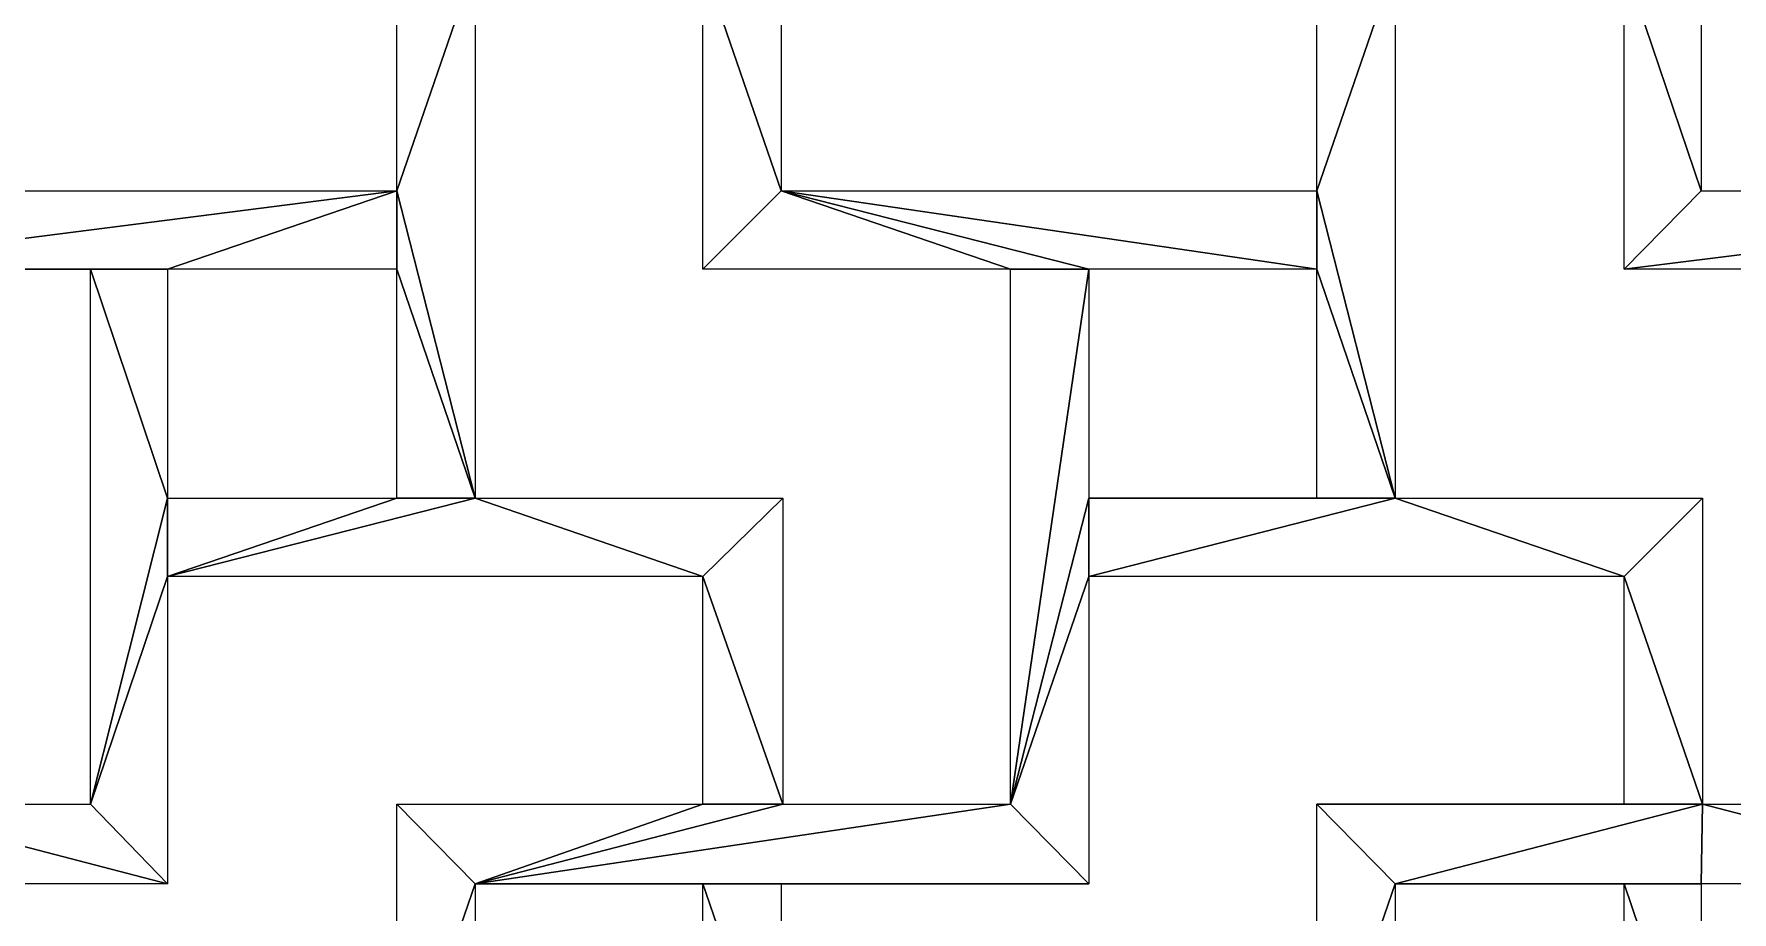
# Model space of a CAD drawing. Header units: centimetres. Extents: x -27.5 to -18.9, y -9.4 to 9.5.
# Drawn here: x -23.354 to -20.774, y -2.883 to -1.548 of the extents above; entities that cross this region are included whole.
import ezdxf

# ---------------------------------------------------------------- set-up
doc = ezdxf.new("R2010")
doc.units = ezdxf.units.CM
doc.header["$MEASUREMENT"] = 0
doc.layers.add('layer 1', color=7, linetype='Continuous')

msp = doc.modelspace()

# ---------------------------------------------------------------- linework, layer by layer
at = {"layer": 'layer 1', "color": 250}
for points in [[(-22.80275, -1.31955), (-22.80275, -1.31955), (-22.80275, -1.78681), (-22.80275, -1.78681), (-22.80275, -1.78681), (-22.80275, -1.78681), (-22.68371, -1.4407), (-22.68371, -1.4407), (-22.68371, -1.4407), (-22.68371, -1.4407), (-22.80275, -1.31955), (-22.80275, -1.31955)], [(-22.80275, -1.31955), (-22.80275, -1.31955), (-22.80275, -1.78681), (-22.80275, -1.78681), (-22.80275, -1.78681), (-22.80275, -1.78681), (-22.68371, -1.4407), (-22.68371, -1.4407), (-22.68371, -1.4407), (-22.68371, -1.4407), (-22.80275, -1.31955), (-22.80275, -1.31955)], [(-21.40467, -1.31955), (-21.40467, -1.31955), (-21.40467, -1.78681), (-21.40467, -1.78681), (-21.40467, -1.78681), (-21.40467, -1.78681), (-21.28566, -1.4407), (-21.28566, -1.4407), (-21.28566, -1.4407), (-21.28566, -1.4407), (-21.40467, -1.31955), (-21.40467, -1.31955)], [(-21.40467, -1.31955), (-21.40467, -1.31955), (-21.40467, -1.78681), (-21.40467, -1.78681), (-21.40467, -1.78681), (-21.40467, -1.78681), (-21.28566, -1.4407), (-21.28566, -1.4407), (-21.28566, -1.4407), (-21.28566, -1.4407), (-21.40467, -1.31955), (-21.40467, -1.31955)], [(-22.68371, -1.4407), (-22.68371, -1.4407), (-22.80275, -1.78681), (-22.80275, -1.78681), (-22.80275, -1.78681), (-22.80275, -1.78681), (-22.68371, -2.25407), (-22.68371, -2.25407), (-22.68371, -2.25407), (-22.68371, -2.25407), (-22.68371, -1.4407), (-22.68371, -1.4407)], [(-22.68371, -1.4407), (-22.68371, -1.4407), (-22.80275, -1.78681), (-22.80275, -1.78681), (-22.80275, -1.78681), (-22.80275, -1.78681), (-22.68371, -2.25407), (-22.68371, -2.25407), (-22.68371, -2.25407), (-22.68371, -2.25407), (-22.68371, -1.4407), (-22.68371, -1.4407)], [(-22.33746, -1.4407), (-22.33746, -1.4407), (-22.33746, -1.9058), (-22.33746, -1.9058), (-22.33746, -1.9058), (-22.33746, -1.9058), (-22.21841, -1.78681), (-22.21841, -1.78681), (-22.21841, -1.78681), (-22.21841, -1.78681), (-22.33746, -1.4407), (-22.33746, -1.4407)], [(-22.33746, -1.4407), (-22.33746, -1.4407), (-22.33746, -1.9058), (-22.33746, -1.9058), (-22.33746, -1.9058), (-22.33746, -1.9058), (-22.21841, -1.78681), (-22.21841, -1.78681), (-22.21841, -1.78681), (-22.21841, -1.78681), (-22.33746, -1.4407), (-22.33746, -1.4407)], [(-22.21841, -1.4407), (-22.21841, -1.4407), (-22.33746, -1.4407), (-22.33746, -1.4407), (-22.33746, -1.4407), (-22.33746, -1.4407), (-22.21841, -1.78681), (-22.21841, -1.78681), (-22.21841, -1.78681), (-22.21841, -1.78681), (-22.21841, -1.4407), (-22.21841, -1.4407)], [(-22.21841, -1.4407), (-22.21841, -1.4407), (-22.33746, -1.4407), (-22.33746, -1.4407), (-22.33746, -1.4407), (-22.33746, -1.4407), (-22.21841, -1.78681), (-22.21841, -1.78681), (-22.21841, -1.78681), (-22.21841, -1.78681), (-22.21841, -1.4407), (-22.21841, -1.4407)], [(-21.28566, -1.4407), (-21.28566, -1.4407), (-21.40467, -1.78681), (-21.40467, -1.78681), (-21.40467, -1.78681), (-21.40467, -1.78681), (-21.28566, -2.25407), (-21.28566, -2.25407), (-21.28566, -2.25407), (-21.28566, -2.25407), (-21.28566, -1.4407), (-21.28566, -1.4407)], [(-21.28566, -1.4407), (-21.28566, -1.4407), (-21.40467, -1.78681), (-21.40467, -1.78681), (-21.40467, -1.78681), (-21.40467, -1.78681), (-21.28566, -2.25407), (-21.28566, -2.25407), (-21.28566, -2.25407), (-21.28566, -2.25407), (-21.28566, -1.4407), (-21.28566, -1.4407)], [(-20.93721, -1.4407), (-20.93721, -1.4407), (-20.93721, -1.9058), (-20.93721, -1.9058), (-20.93721, -1.9058), (-20.93721, -1.9058), (-20.82037, -1.78681), (-20.82037, -1.78681), (-20.82037, -1.78681), (-20.82037, -1.78681), (-20.93721, -1.4407), (-20.93721, -1.4407)], [(-20.93721, -1.4407), (-20.93721, -1.4407), (-20.93721, -1.9058), (-20.93721, -1.9058), (-20.93721, -1.9058), (-20.93721, -1.9058), (-20.82037, -1.78681), (-20.82037, -1.78681), (-20.82037, -1.78681), (-20.82037, -1.78681), (-20.93721, -1.4407), (-20.93721, -1.4407)], [(-20.82037, -1.4407), (-20.82037, -1.4407), (-20.93721, -1.4407), (-20.93721, -1.4407), (-20.93721, -1.4407), (-20.93721, -1.4407), (-20.82037, -1.78681), (-20.82037, -1.78681), (-20.82037, -1.78681), (-20.82037, -1.78681), (-20.82037, -1.4407), (-20.82037, -1.4407)], [(-20.82037, -1.4407), (-20.82037, -1.4407), (-20.93721, -1.4407), (-20.93721, -1.4407), (-20.93721, -1.4407), (-20.93721, -1.4407), (-20.82037, -1.78681), (-20.82037, -1.78681), (-20.82037, -1.78681), (-20.82037, -1.78681), (-20.82037, -1.4407), (-20.82037, -1.4407)], [(-22.80275, -1.78681), (-22.80275, -1.78681), (-23.73551, -1.9058), (-23.73551, -1.9058), (-23.73551, -1.9058), (-23.73551, -1.9058), (-23.15117, -1.9058), (-23.15117, -1.9058), (-23.15117, -1.9058), (-23.15117, -1.9058), (-22.80275, -1.78681), (-22.80275, -1.78681)], [(-22.80275, -1.78681), (-22.80275, -1.78681), (-23.73551, -1.9058), (-23.73551, -1.9058), (-23.73551, -1.9058), (-23.73551, -1.9058), (-23.15117, -1.9058), (-23.15117, -1.9058), (-23.15117, -1.9058), (-23.15117, -1.9058), (-22.80275, -1.78681), (-22.80275, -1.78681)], [(-23.6165, -1.78681), (-23.6165, -1.78681), (-23.73551, -1.9058), (-23.73551, -1.9058), (-23.73551, -1.9058), (-23.73551, -1.9058), (-22.80275, -1.78681), (-22.80275, -1.78681), (-22.80275, -1.78681), (-22.80275, -1.78681), (-23.6165, -1.78681), (-23.6165, -1.78681)], [(-23.6165, -1.78681), (-23.6165, -1.78681), (-23.73551, -1.9058), (-23.73551, -1.9058), (-23.73551, -1.9058), (-23.73551, -1.9058), (-22.80275, -1.78681), (-22.80275, -1.78681), (-22.80275, -1.78681), (-22.80275, -1.78681), (-23.6165, -1.78681), (-23.6165, -1.78681)], [(-22.80275, -1.78681), (-22.80275, -1.78681), (-23.15117, -1.9058), (-23.15117, -1.9058), (-23.15117, -1.9058), (-23.15117, -1.9058), (-22.80275, -1.9058), (-22.80275, -1.9058), (-22.80275, -1.9058), (-22.80275, -1.9058), (-22.80275, -1.78681), (-22.80275, -1.78681)], [(-22.80275, -1.78681), (-22.80275, -1.78681), (-23.15117, -1.9058), (-23.15117, -1.9058), (-23.15117, -1.9058), (-23.15117, -1.9058), (-22.80275, -1.9058), (-22.80275, -1.9058), (-22.80275, -1.9058), (-22.80275, -1.9058), (-22.80275, -1.78681), (-22.80275, -1.78681)], [(-22.80275, -1.78681), (-22.80275, -1.78681), (-22.80275, -1.9058), (-22.80275, -1.9058), (-22.80275, -1.9058), (-22.80275, -1.9058), (-22.68371, -2.25407), (-22.68371, -2.25407), (-22.68371, -2.25407), (-22.68371, -2.25407), (-22.80275, -1.78681), (-22.80275, -1.78681)], [(-22.80275, -1.78681), (-22.80275, -1.78681), (-22.80275, -1.9058), (-22.80275, -1.9058), (-22.80275, -1.9058), (-22.80275, -1.9058), (-22.68371, -2.25407), (-22.68371, -2.25407), (-22.68371, -2.25407), (-22.68371, -2.25407), (-22.80275, -1.78681), (-22.80275, -1.78681)], [(-22.21841, -1.78681), (-22.21841, -1.78681), (-22.33746, -1.9058), (-22.33746, -1.9058), (-22.33746, -1.9058), (-22.33746, -1.9058), (-21.86996, -1.9058), (-21.86996, -1.9058), (-21.86996, -1.9058), (-21.86996, -1.9058), (-22.21841, -1.78681), (-22.21841, -1.78681)], [(-22.21841, -1.78681), (-22.21841, -1.78681), (-22.33746, -1.9058), (-22.33746, -1.9058), (-22.33746, -1.9058), (-22.33746, -1.9058), (-21.86996, -1.9058), (-21.86996, -1.9058), (-21.86996, -1.9058), (-21.86996, -1.9058), (-22.21841, -1.78681), (-22.21841, -1.78681)], [(-22.21841, -1.78681), (-22.21841, -1.78681), (-21.86996, -1.9058), (-21.86996, -1.9058), (-21.86996, -1.9058), (-21.86996, -1.9058), (-21.75096, -1.9058), (-21.75096, -1.9058), (-21.75096, -1.9058), (-21.75096, -1.9058), (-22.21841, -1.78681), (-22.21841, -1.78681)], [(-22.21841, -1.78681), (-22.21841, -1.78681), (-21.86996, -1.9058), (-21.86996, -1.9058), (-21.86996, -1.9058), (-21.86996, -1.9058), (-21.75096, -1.9058), (-21.75096, -1.9058), (-21.75096, -1.9058), (-21.75096, -1.9058), (-22.21841, -1.78681), (-22.21841, -1.78681)], [(-22.21841, -1.78681), (-22.21841, -1.78681), (-21.75096, -1.9058), (-21.75096, -1.9058), (-21.75096, -1.9058), (-21.75096, -1.9058), (-21.40467, -1.9058), (-21.40467, -1.9058), (-21.40467, -1.9058), (-21.40467, -1.9058), (-22.21841, -1.78681), (-22.21841, -1.78681)], [(-22.21841, -1.78681), (-22.21841, -1.78681), (-21.75096, -1.9058), (-21.75096, -1.9058), (-21.75096, -1.9058), (-21.75096, -1.9058), (-21.40467, -1.9058), (-21.40467, -1.9058), (-21.40467, -1.9058), (-21.40467, -1.9058), (-22.21841, -1.78681), (-22.21841, -1.78681)], [(-21.40467, -1.9058), (-21.40467, -1.9058), (-21.40467, -1.78681), (-21.40467, -1.78681), (-21.40467, -1.78681), (-21.40467, -1.78681), (-22.21841, -1.78681), (-22.21841, -1.78681), (-22.21841, -1.78681), (-22.21841, -1.78681), (-21.40467, -1.9058), (-21.40467, -1.9058)], [(-21.40467, -1.9058), (-21.40467, -1.9058), (-21.40467, -1.78681), (-21.40467, -1.78681), (-21.40467, -1.78681), (-21.40467, -1.78681), (-22.21841, -1.78681), (-22.21841, -1.78681), (-22.21841, -1.78681), (-22.21841, -1.78681), (-21.40467, -1.9058), (-21.40467, -1.9058)], [(-21.40467, -1.78681), (-21.40467, -1.78681), (-21.40467, -1.9058), (-21.40467, -1.9058), (-21.40467, -1.9058), (-21.40467, -1.9058), (-21.28566, -2.25407), (-21.28566, -2.25407), (-21.28566, -2.25407), (-21.28566, -2.25407), (-21.40467, -1.78681), (-21.40467, -1.78681)], [(-21.40467, -1.78681), (-21.40467, -1.78681), (-21.40467, -1.9058), (-21.40467, -1.9058), (-21.40467, -1.9058), (-21.40467, -1.9058), (-21.28566, -2.25407), (-21.28566, -2.25407), (-21.28566, -2.25407), (-21.28566, -2.25407), (-21.40467, -1.78681), (-21.40467, -1.78681)], [(-19.97847, -1.78681), (-19.97847, -1.78681), (-20.93721, -1.9058), (-20.93721, -1.9058), (-20.93721, -1.9058), (-20.93721, -1.9058), (-20.47191, -1.9058), (-20.47191, -1.9058), (-20.47191, -1.9058), (-20.47191, -1.9058), (-19.97847, -1.78681), (-19.97847, -1.78681)], [(-19.97847, -1.78681), (-19.97847, -1.78681), (-20.93721, -1.9058), (-20.93721, -1.9058), (-20.93721, -1.9058), (-20.93721, -1.9058), (-20.47191, -1.9058), (-20.47191, -1.9058), (-20.47191, -1.9058), (-20.47191, -1.9058), (-19.97847, -1.78681), (-19.97847, -1.78681)], [(-20.82037, -1.78681), (-20.82037, -1.78681), (-20.93721, -1.9058), (-20.93721, -1.9058), (-20.93721, -1.9058), (-20.93721, -1.9058), (-19.97847, -1.78681), (-19.97847, -1.78681), (-19.97847, -1.78681), (-19.97847, -1.78681), (-20.82037, -1.78681), (-20.82037, -1.78681)], [(-20.82037, -1.78681), (-20.82037, -1.78681), (-20.93721, -1.9058), (-20.93721, -1.9058), (-20.93721, -1.9058), (-20.93721, -1.9058), (-19.97847, -1.78681), (-19.97847, -1.78681), (-19.97847, -1.78681), (-19.97847, -1.78681), (-20.82037, -1.78681), (-20.82037, -1.78681)], [(-23.15117, -1.9058), (-23.15117, -1.9058), (-23.73551, -1.9058), (-23.73551, -1.9058), (-23.73551, -1.9058), (-23.73551, -1.9058), (-23.26805, -1.9058), (-23.26805, -1.9058), (-23.26805, -1.9058), (-23.26805, -1.9058), (-23.15117, -1.9058), (-23.15117, -1.9058)], [(-23.15117, -1.9058), (-23.15117, -1.9058), (-23.73551, -1.9058), (-23.73551, -1.9058), (-23.73551, -1.9058), (-23.73551, -1.9058), (-23.26805, -1.9058), (-23.26805, -1.9058), (-23.26805, -1.9058), (-23.26805, -1.9058), (-23.15117, -1.9058), (-23.15117, -1.9058)], [(-23.26805, -1.9058), (-23.26805, -1.9058), (-23.26805, -2.71918), (-23.26805, -2.71918), (-23.26805, -2.71918), (-23.26805, -2.71918), (-23.15117, -2.25407), (-23.15117, -2.25407), (-23.15117, -2.25407), (-23.15117, -2.25407), (-23.26805, -1.9058), (-23.26805, -1.9058)], [(-23.26805, -1.9058), (-23.26805, -1.9058), (-23.26805, -2.71918), (-23.26805, -2.71918), (-23.26805, -2.71918), (-23.26805, -2.71918), (-23.15117, -2.25407), (-23.15117, -2.25407), (-23.15117, -2.25407), (-23.15117, -2.25407), (-23.26805, -1.9058), (-23.26805, -1.9058)], [(-23.15117, -1.9058), (-23.15117, -1.9058), (-23.26805, -1.9058), (-23.26805, -1.9058), (-23.26805, -1.9058), (-23.26805, -1.9058), (-23.15117, -2.25407), (-23.15117, -2.25407), (-23.15117, -2.25407), (-23.15117, -2.25407), (-23.15117, -1.9058), (-23.15117, -1.9058)], [(-23.15117, -1.9058), (-23.15117, -1.9058), (-23.26805, -1.9058), (-23.26805, -1.9058), (-23.26805, -1.9058), (-23.26805, -1.9058), (-23.15117, -2.25407), (-23.15117, -2.25407), (-23.15117, -2.25407), (-23.15117, -2.25407), (-23.15117, -1.9058), (-23.15117, -1.9058)], [(-22.80275, -1.9058), (-22.80275, -1.9058), (-22.80275, -2.25407), (-22.80275, -2.25407), (-22.80275, -2.25407), (-22.80275, -2.25407), (-22.68371, -2.25407), (-22.68371, -2.25407), (-22.68371, -2.25407), (-22.68371, -2.25407), (-22.80275, -1.9058), (-22.80275, -1.9058)], [(-22.80275, -1.9058), (-22.80275, -1.9058), (-22.80275, -2.25407), (-22.80275, -2.25407), (-22.80275, -2.25407), (-22.80275, -2.25407), (-22.68371, -2.25407), (-22.68371, -2.25407), (-22.68371, -2.25407), (-22.68371, -2.25407), (-22.80275, -1.9058), (-22.80275, -1.9058)], [(-21.75096, -1.9058), (-21.75096, -1.9058), (-21.86996, -2.71918), (-21.86996, -2.71918), (-21.86996, -2.71918), (-21.86996, -2.71918), (-21.75096, -2.25407), (-21.75096, -2.25407), (-21.75096, -2.25407), (-21.75096, -2.25407), (-21.75096, -1.9058), (-21.75096, -1.9058)], [(-21.75096, -1.9058), (-21.75096, -1.9058), (-21.86996, -2.71918), (-21.86996, -2.71918), (-21.86996, -2.71918), (-21.86996, -2.71918), (-21.75096, -2.25407), (-21.75096, -2.25407), (-21.75096, -2.25407), (-21.75096, -2.25407), (-21.75096, -1.9058), (-21.75096, -1.9058)], [(-21.86996, -1.9058), (-21.86996, -1.9058), (-21.86996, -2.71918), (-21.86996, -2.71918), (-21.86996, -2.71918), (-21.86996, -2.71918), (-21.75096, -1.9058), (-21.75096, -1.9058), (-21.75096, -1.9058), (-21.75096, -1.9058), (-21.86996, -1.9058), (-21.86996, -1.9058)], [(-21.86996, -1.9058), (-21.86996, -1.9058), (-21.86996, -2.71918), (-21.86996, -2.71918), (-21.86996, -2.71918), (-21.86996, -2.71918), (-21.75096, -1.9058), (-21.75096, -1.9058), (-21.75096, -1.9058), (-21.75096, -1.9058), (-21.86996, -1.9058), (-21.86996, -1.9058)], [(-21.40467, -1.9058), (-21.40467, -1.9058), (-21.40467, -2.25407), (-21.40467, -2.25407), (-21.40467, -2.25407), (-21.40467, -2.25407), (-21.28566, -2.25407), (-21.28566, -2.25407), (-21.28566, -2.25407), (-21.28566, -2.25407), (-21.40467, -1.9058), (-21.40467, -1.9058)], [(-21.40467, -1.9058), (-21.40467, -1.9058), (-21.40467, -2.25407), (-21.40467, -2.25407), (-21.40467, -2.25407), (-21.40467, -2.25407), (-21.28566, -2.25407), (-21.28566, -2.25407), (-21.28566, -2.25407), (-21.28566, -2.25407), (-21.40467, -1.9058), (-21.40467, -1.9058)], [(-23.15117, -2.25407), (-23.15117, -2.25407), (-23.26805, -2.71918), (-23.26805, -2.71918), (-23.26805, -2.71918), (-23.26805, -2.71918), (-23.15117, -2.37307), (-23.15117, -2.37307), (-23.15117, -2.37307), (-23.15117, -2.37307), (-23.15117, -2.25407), (-23.15117, -2.25407)], [(-23.15117, -2.25407), (-23.15117, -2.25407), (-23.26805, -2.71918), (-23.26805, -2.71918), (-23.26805, -2.71918), (-23.26805, -2.71918), (-23.15117, -2.37307), (-23.15117, -2.37307), (-23.15117, -2.37307), (-23.15117, -2.37307), (-23.15117, -2.25407), (-23.15117, -2.25407)], [(-22.68371, -2.25407), (-22.68371, -2.25407), (-23.15117, -2.37307), (-23.15117, -2.37307), (-23.15117, -2.37307), (-23.15117, -2.37307), (-22.33746, -2.37307), (-22.33746, -2.37307), (-22.33746, -2.37307), (-22.33746, -2.37307), (-22.68371, -2.25407), (-22.68371, -2.25407)], [(-22.68371, -2.25407), (-22.68371, -2.25407), (-23.15117, -2.37307), (-23.15117, -2.37307), (-23.15117, -2.37307), (-23.15117, -2.37307), (-22.33746, -2.37307), (-22.33746, -2.37307), (-22.33746, -2.37307), (-22.33746, -2.37307), (-22.68371, -2.25407), (-22.68371, -2.25407)], [(-22.80275, -2.25407), (-22.80275, -2.25407), (-23.15117, -2.37307), (-23.15117, -2.37307), (-23.15117, -2.37307), (-23.15117, -2.37307), (-22.68371, -2.25407), (-22.68371, -2.25407), (-22.68371, -2.25407), (-22.68371, -2.25407), (-22.80275, -2.25407), (-22.80275, -2.25407)], [(-22.80275, -2.25407), (-22.80275, -2.25407), (-23.15117, -2.37307), (-23.15117, -2.37307), (-23.15117, -2.37307), (-23.15117, -2.37307), (-22.68371, -2.25407), (-22.68371, -2.25407), (-22.68371, -2.25407), (-22.68371, -2.25407), (-22.80275, -2.25407), (-22.80275, -2.25407)], [(-23.15117, -2.37307), (-23.15117, -2.37307), (-22.80275, -2.25407), (-22.80275, -2.25407), (-22.80275, -2.25407), (-22.80275, -2.25407), (-23.15117, -2.25407), (-23.15117, -2.25407), (-23.15117, -2.25407), (-23.15117, -2.25407), (-23.15117, -2.37307), (-23.15117, -2.37307)], [(-23.15117, -2.37307), (-23.15117, -2.37307), (-22.80275, -2.25407), (-22.80275, -2.25407), (-22.80275, -2.25407), (-22.80275, -2.25407), (-23.15117, -2.25407), (-23.15117, -2.25407), (-23.15117, -2.25407), (-23.15117, -2.25407), (-23.15117, -2.37307), (-23.15117, -2.37307)], [(-22.68371, -2.25407), (-22.68371, -2.25407), (-22.33746, -2.37307), (-22.33746, -2.37307), (-22.33746, -2.37307), (-22.33746, -2.37307), (-22.21625, -2.25407), (-22.21625, -2.25407), (-22.21625, -2.25407), (-22.21625, -2.25407), (-22.68371, -2.25407), (-22.68371, -2.25407)], [(-22.68371, -2.25407), (-22.68371, -2.25407), (-22.33746, -2.37307), (-22.33746, -2.37307), (-22.33746, -2.37307), (-22.33746, -2.37307), (-22.21625, -2.25407), (-22.21625, -2.25407), (-22.21625, -2.25407), (-22.21625, -2.25407), (-22.68371, -2.25407), (-22.68371, -2.25407)], [(-22.21625, -2.25407), (-22.21625, -2.25407), (-22.33746, -2.37307), (-22.33746, -2.37307), (-22.33746, -2.37307), (-22.33746, -2.37307), (-22.21625, -2.71918), (-22.21625, -2.71918), (-22.21625, -2.71918), (-22.21625, -2.71918), (-22.21625, -2.25407), (-22.21625, -2.25407)], [(-22.21625, -2.25407), (-22.21625, -2.25407), (-22.33746, -2.37307), (-22.33746, -2.37307), (-22.33746, -2.37307), (-22.33746, -2.37307), (-22.21625, -2.71918), (-22.21625, -2.71918), (-22.21625, -2.71918), (-22.21625, -2.71918), (-22.21625, -2.25407), (-22.21625, -2.25407)], [(-21.75096, -2.25407), (-21.75096, -2.25407), (-21.86996, -2.71918), (-21.86996, -2.71918), (-21.86996, -2.71918), (-21.86996, -2.71918), (-21.75096, -2.37307), (-21.75096, -2.37307), (-21.75096, -2.37307), (-21.75096, -2.37307), (-21.75096, -2.25407), (-21.75096, -2.25407)], [(-21.75096, -2.25407), (-21.75096, -2.25407), (-21.86996, -2.71918), (-21.86996, -2.71918), (-21.86996, -2.71918), (-21.86996, -2.71918), (-21.75096, -2.37307), (-21.75096, -2.37307), (-21.75096, -2.37307), (-21.75096, -2.37307), (-21.75096, -2.25407), (-21.75096, -2.25407)], [(-21.28566, -2.25407), (-21.28566, -2.25407), (-21.75096, -2.37307), (-21.75096, -2.37307), (-21.75096, -2.37307), (-21.75096, -2.37307), (-20.93721, -2.37307), (-20.93721, -2.37307), (-20.93721, -2.37307), (-20.93721, -2.37307), (-21.28566, -2.25407), (-21.28566, -2.25407)], [(-21.28566, -2.25407), (-21.28566, -2.25407), (-21.75096, -2.37307), (-21.75096, -2.37307), (-21.75096, -2.37307), (-21.75096, -2.37307), (-20.93721, -2.37307), (-20.93721, -2.37307), (-20.93721, -2.37307), (-20.93721, -2.37307), (-21.28566, -2.25407), (-21.28566, -2.25407)], [(-21.75096, -2.25407), (-21.75096, -2.25407), (-21.75096, -2.37307), (-21.75096, -2.37307), (-21.75096, -2.37307), (-21.75096, -2.37307), (-21.28566, -2.25407), (-21.28566, -2.25407), (-21.28566, -2.25407), (-21.28566, -2.25407), (-21.75096, -2.25407), (-21.75096, -2.25407)], [(-21.75096, -2.25407), (-21.75096, -2.25407), (-21.75096, -2.37307), (-21.75096, -2.37307), (-21.75096, -2.37307), (-21.75096, -2.37307), (-21.28566, -2.25407), (-21.28566, -2.25407), (-21.28566, -2.25407), (-21.28566, -2.25407), (-21.75096, -2.25407), (-21.75096, -2.25407)], [(-21.40467, -2.25407), (-21.40467, -2.25407), (-21.75096, -2.25407), (-21.75096, -2.25407), (-21.75096, -2.25407), (-21.75096, -2.25407), (-21.28566, -2.25407), (-21.28566, -2.25407), (-21.28566, -2.25407), (-21.28566, -2.25407), (-21.40467, -2.25407), (-21.40467, -2.25407)], [(-21.40467, -2.25407), (-21.40467, -2.25407), (-21.75096, -2.25407), (-21.75096, -2.25407), (-21.75096, -2.25407), (-21.75096, -2.25407), (-21.28566, -2.25407), (-21.28566, -2.25407), (-21.28566, -2.25407), (-21.28566, -2.25407), (-21.40467, -2.25407), (-21.40467, -2.25407)], [(-21.28566, -2.25407), (-21.28566, -2.25407), (-20.93721, -2.37307), (-20.93721, -2.37307), (-20.93721, -2.37307), (-20.93721, -2.37307), (-20.81817, -2.25407), (-20.81817, -2.25407), (-20.81817, -2.25407), (-20.81817, -2.25407), (-21.28566, -2.25407), (-21.28566, -2.25407)], [(-21.28566, -2.25407), (-21.28566, -2.25407), (-20.93721, -2.37307), (-20.93721, -2.37307), (-20.93721, -2.37307), (-20.93721, -2.37307), (-20.81817, -2.25407), (-20.81817, -2.25407), (-20.81817, -2.25407), (-20.81817, -2.25407), (-21.28566, -2.25407), (-21.28566, -2.25407)], [(-20.81817, -2.25407), (-20.81817, -2.25407), (-20.93721, -2.37307), (-20.93721, -2.37307), (-20.93721, -2.37307), (-20.93721, -2.37307), (-20.81817, -2.71918), (-20.81817, -2.71918), (-20.81817, -2.71918), (-20.81817, -2.71918), (-20.81817, -2.25407), (-20.81817, -2.25407)], [(-20.81817, -2.25407), (-20.81817, -2.25407), (-20.93721, -2.37307), (-20.93721, -2.37307), (-20.93721, -2.37307), (-20.93721, -2.37307), (-20.81817, -2.71918), (-20.81817, -2.71918), (-20.81817, -2.71918), (-20.81817, -2.71918), (-20.81817, -2.25407), (-20.81817, -2.25407)], [(-23.15117, -2.37307), (-23.15117, -2.37307), (-23.26805, -2.71918), (-23.26805, -2.71918), (-23.26805, -2.71918), (-23.26805, -2.71918), (-23.15117, -2.84033), (-23.15117, -2.84033), (-23.15117, -2.84033), (-23.15117, -2.84033), (-23.15117, -2.37307), (-23.15117, -2.37307)], [(-23.15117, -2.37307), (-23.15117, -2.37307), (-23.26805, -2.71918), (-23.26805, -2.71918), (-23.26805, -2.71918), (-23.26805, -2.71918), (-23.15117, -2.84033), (-23.15117, -2.84033), (-23.15117, -2.84033), (-23.15117, -2.84033), (-23.15117, -2.37307), (-23.15117, -2.37307)], [(-22.33746, -2.37307), (-22.33746, -2.37307), (-22.33746, -2.71918), (-22.33746, -2.71918), (-22.33746, -2.71918), (-22.33746, -2.71918), (-22.21625, -2.71918), (-22.21625, -2.71918), (-22.21625, -2.71918), (-22.21625, -2.71918), (-22.33746, -2.37307), (-22.33746, -2.37307)], [(-22.33746, -2.37307), (-22.33746, -2.37307), (-22.33746, -2.71918), (-22.33746, -2.71918), (-22.33746, -2.71918), (-22.33746, -2.71918), (-22.21625, -2.71918), (-22.21625, -2.71918), (-22.21625, -2.71918), (-22.21625, -2.71918), (-22.33746, -2.37307), (-22.33746, -2.37307)], [(-21.75096, -2.37307), (-21.75096, -2.37307), (-21.86996, -2.71918), (-21.86996, -2.71918), (-21.86996, -2.71918), (-21.86996, -2.71918), (-21.75096, -2.84033), (-21.75096, -2.84033), (-21.75096, -2.84033), (-21.75096, -2.84033), (-21.75096, -2.37307), (-21.75096, -2.37307)], [(-21.75096, -2.37307), (-21.75096, -2.37307), (-21.86996, -2.71918), (-21.86996, -2.71918), (-21.86996, -2.71918), (-21.86996, -2.71918), (-21.75096, -2.84033), (-21.75096, -2.84033), (-21.75096, -2.84033), (-21.75096, -2.84033), (-21.75096, -2.37307), (-21.75096, -2.37307)], [(-20.93721, -2.37307), (-20.93721, -2.37307), (-20.93721, -2.71918), (-20.93721, -2.71918), (-20.93721, -2.71918), (-20.93721, -2.71918), (-20.81817, -2.71918), (-20.81817, -2.71918), (-20.81817, -2.71918), (-20.81817, -2.71918), (-20.93721, -2.37307), (-20.93721, -2.37307)], [(-20.93721, -2.37307), (-20.93721, -2.37307), (-20.93721, -2.71918), (-20.93721, -2.71918), (-20.93721, -2.71918), (-20.93721, -2.71918), (-20.81817, -2.71918), (-20.81817, -2.71918), (-20.81817, -2.71918), (-20.81817, -2.71918), (-20.93721, -2.37307), (-20.93721, -2.37307)], [(-23.6165, -2.71918), (-23.6165, -2.71918), (-23.6165, -2.84033), (-23.6165, -2.84033), (-23.6165, -2.84033), (-23.6165, -2.84033), (-23.15117, -2.84033), (-23.15117, -2.84033), (-23.15117, -2.84033), (-23.15117, -2.84033), (-23.6165, -2.71918), (-23.6165, -2.71918)], [(-23.6165, -2.71918), (-23.6165, -2.71918), (-23.6165, -2.84033), (-23.6165, -2.84033), (-23.6165, -2.84033), (-23.6165, -2.84033), (-23.15117, -2.84033), (-23.15117, -2.84033), (-23.15117, -2.84033), (-23.15117, -2.84033), (-23.6165, -2.71918), (-23.6165, -2.71918)], [(-23.26805, -2.71918), (-23.26805, -2.71918), (-23.6165, -2.71918), (-23.6165, -2.71918), (-23.6165, -2.71918), (-23.6165, -2.71918), (-23.15117, -2.84033), (-23.15117, -2.84033), (-23.15117, -2.84033), (-23.15117, -2.84033), (-23.26805, -2.71918), (-23.26805, -2.71918)], [(-23.26805, -2.71918), (-23.26805, -2.71918), (-23.6165, -2.71918), (-23.6165, -2.71918), (-23.6165, -2.71918), (-23.6165, -2.71918), (-23.15117, -2.84033), (-23.15117, -2.84033), (-23.15117, -2.84033), (-23.15117, -2.84033), (-23.26805, -2.71918), (-23.26805, -2.71918)], [(-22.80275, -2.71918), (-22.80275, -2.71918), (-22.68371, -2.84033), (-22.68371, -2.84033), (-22.68371, -2.84033), (-22.68371, -2.84033), (-22.33746, -2.71918), (-22.33746, -2.71918), (-22.33746, -2.71918), (-22.33746, -2.71918), (-22.80275, -2.71918), (-22.80275, -2.71918)], [(-22.80275, -2.71918), (-22.80275, -2.71918), (-22.68371, -2.84033), (-22.68371, -2.84033), (-22.68371, -2.84033), (-22.68371, -2.84033), (-22.33746, -2.71918), (-22.33746, -2.71918), (-22.33746, -2.71918), (-22.33746, -2.71918), (-22.80275, -2.71918), (-22.80275, -2.71918)], [(-22.80275, -2.71918), (-22.80275, -2.71918), (-22.80275, -3.18648), (-22.80275, -3.18648), (-22.80275, -3.18648), (-22.80275, -3.18648), (-22.68371, -2.84033), (-22.68371, -2.84033), (-22.68371, -2.84033), (-22.68371, -2.84033), (-22.80275, -2.71918), (-22.80275, -2.71918)], [(-22.80275, -2.71918), (-22.80275, -2.71918), (-22.80275, -3.18648), (-22.80275, -3.18648), (-22.80275, -3.18648), (-22.80275, -3.18648), (-22.68371, -2.84033), (-22.68371, -2.84033), (-22.68371, -2.84033), (-22.68371, -2.84033), (-22.80275, -2.71918), (-22.80275, -2.71918)], [(-22.68371, -2.84033), (-22.68371, -2.84033), (-21.86996, -2.71918), (-21.86996, -2.71918), (-21.86996, -2.71918), (-21.86996, -2.71918), (-22.21625, -2.71918), (-22.21625, -2.71918), (-22.21625, -2.71918), (-22.21625, -2.71918), (-22.68371, -2.84033), (-22.68371, -2.84033)], [(-22.68371, -2.84033), (-22.68371, -2.84033), (-21.86996, -2.71918), (-21.86996, -2.71918), (-21.86996, -2.71918), (-21.86996, -2.71918), (-22.21625, -2.71918), (-22.21625, -2.71918), (-22.21625, -2.71918), (-22.21625, -2.71918), (-22.68371, -2.84033), (-22.68371, -2.84033)], [(-21.86996, -2.71918), (-21.86996, -2.71918), (-22.68371, -2.84033), (-22.68371, -2.84033), (-22.68371, -2.84033), (-22.68371, -2.84033), (-21.75096, -2.84033), (-21.75096, -2.84033), (-21.75096, -2.84033), (-21.75096, -2.84033), (-21.86996, -2.71918), (-21.86996, -2.71918)], [(-21.86996, -2.71918), (-21.86996, -2.71918), (-22.68371, -2.84033), (-22.68371, -2.84033), (-22.68371, -2.84033), (-22.68371, -2.84033), (-21.75096, -2.84033), (-21.75096, -2.84033), (-21.75096, -2.84033), (-21.75096, -2.84033), (-21.86996, -2.71918), (-21.86996, -2.71918)], [(-22.33746, -2.71918), (-22.33746, -2.71918), (-22.68371, -2.84033), (-22.68371, -2.84033), (-22.68371, -2.84033), (-22.68371, -2.84033), (-22.21625, -2.71918), (-22.21625, -2.71918), (-22.21625, -2.71918), (-22.21625, -2.71918), (-22.33746, -2.71918), (-22.33746, -2.71918)], [(-22.33746, -2.71918), (-22.33746, -2.71918), (-22.68371, -2.84033), (-22.68371, -2.84033), (-22.68371, -2.84033), (-22.68371, -2.84033), (-22.21625, -2.71918), (-22.21625, -2.71918), (-22.21625, -2.71918), (-22.21625, -2.71918), (-22.33746, -2.71918), (-22.33746, -2.71918)], [(-21.40467, -2.71918), (-21.40467, -2.71918), (-21.28566, -2.84033), (-21.28566, -2.84033), (-21.28566, -2.84033), (-21.28566, -2.84033), (-20.81817, -2.71918), (-20.81817, -2.71918), (-20.81817, -2.71918), (-20.81817, -2.71918), (-21.40467, -2.71918), (-21.40467, -2.71918)], [(-21.40467, -2.71918), (-21.40467, -2.71918), (-21.28566, -2.84033), (-21.28566, -2.84033), (-21.28566, -2.84033), (-21.28566, -2.84033), (-20.81817, -2.71918), (-20.81817, -2.71918), (-20.81817, -2.71918), (-20.81817, -2.71918), (-21.40467, -2.71918), (-21.40467, -2.71918)], [(-21.40467, -2.71918), (-21.40467, -2.71918), (-21.40467, -3.18648), (-21.40467, -3.18648), (-21.40467, -3.18648), (-21.40467, -3.18648), (-21.28566, -2.84033), (-21.28566, -2.84033), (-21.28566, -2.84033), (-21.28566, -2.84033), (-21.40467, -2.71918), (-21.40467, -2.71918)], [(-21.40467, -2.71918), (-21.40467, -2.71918), (-21.40467, -3.18648), (-21.40467, -3.18648), (-21.40467, -3.18648), (-21.40467, -3.18648), (-21.28566, -2.84033), (-21.28566, -2.84033), (-21.28566, -2.84033), (-21.28566, -2.84033), (-21.40467, -2.71918), (-21.40467, -2.71918)], [(-20.81817, -2.71918), (-20.81817, -2.71918), (-20.93721, -2.71918), (-20.93721, -2.71918), (-20.93721, -2.71918), (-20.93721, -2.71918), (-21.40467, -2.71918), (-21.40467, -2.71918), (-21.40467, -2.71918), (-21.40467, -2.71918), (-20.81817, -2.71918), (-20.81817, -2.71918)], [(-20.81817, -2.71918), (-20.81817, -2.71918), (-20.93721, -2.71918), (-20.93721, -2.71918), (-20.93721, -2.71918), (-20.93721, -2.71918), (-21.40467, -2.71918), (-21.40467, -2.71918), (-21.40467, -2.71918), (-21.40467, -2.71918), (-20.81817, -2.71918), (-20.81817, -2.71918)], [(-20.81817, -2.71918), (-20.81817, -2.71918), (-21.28566, -2.84033), (-21.28566, -2.84033), (-21.28566, -2.84033), (-21.28566, -2.84033), (-20.82037, -2.84033), (-20.82037, -2.84033), (-20.82037, -2.84033), (-20.82037, -2.84033), (-20.81817, -2.71918), (-20.81817, -2.71918)], [(-20.81817, -2.71918), (-20.81817, -2.71918), (-21.28566, -2.84033), (-21.28566, -2.84033), (-21.28566, -2.84033), (-21.28566, -2.84033), (-20.82037, -2.84033), (-20.82037, -2.84033), (-20.82037, -2.84033), (-20.82037, -2.84033), (-20.81817, -2.71918), (-20.81817, -2.71918)], [(-20.81817, -2.71918), (-20.81817, -2.71918), (-20.82037, -2.84033), (-20.82037, -2.84033), (-20.82037, -2.84033), (-20.82037, -2.84033), (-20.35287, -2.84033), (-20.35287, -2.84033), (-20.35287, -2.84033), (-20.35287, -2.84033), (-20.81817, -2.71918), (-20.81817, -2.71918)], [(-20.81817, -2.71918), (-20.81817, -2.71918), (-20.82037, -2.84033), (-20.82037, -2.84033), (-20.82037, -2.84033), (-20.82037, -2.84033), (-20.35287, -2.84033), (-20.35287, -2.84033), (-20.35287, -2.84033), (-20.35287, -2.84033), (-20.81817, -2.71918), (-20.81817, -2.71918)], [(-20.47191, -2.71918), (-20.47191, -2.71918), (-20.81817, -2.71918), (-20.81817, -2.71918), (-20.81817, -2.71918), (-20.81817, -2.71918), (-20.35287, -2.84033), (-20.35287, -2.84033), (-20.35287, -2.84033), (-20.35287, -2.84033), (-20.47191, -2.71918), (-20.47191, -2.71918)], [(-20.47191, -2.71918), (-20.47191, -2.71918), (-20.81817, -2.71918), (-20.81817, -2.71918), (-20.81817, -2.71918), (-20.81817, -2.71918), (-20.35287, -2.84033), (-20.35287, -2.84033), (-20.35287, -2.84033), (-20.35287, -2.84033), (-20.47191, -2.71918), (-20.47191, -2.71918)], [(-22.68371, -2.84033), (-22.68371, -2.84033), (-22.80275, -3.18648), (-22.80275, -3.18648), (-22.80275, -3.18648), (-22.80275, -3.18648), (-22.68371, -3.65374), (-22.68371, -3.65374), (-22.68371, -3.65374), (-22.68371, -3.65374), (-22.68371, -2.84033), (-22.68371, -2.84033)], [(-22.68371, -2.84033), (-22.68371, -2.84033), (-22.80275, -3.18648), (-22.80275, -3.18648), (-22.80275, -3.18648), (-22.80275, -3.18648), (-22.68371, -3.65374), (-22.68371, -3.65374), (-22.68371, -3.65374), (-22.68371, -3.65374), (-22.68371, -2.84033), (-22.68371, -2.84033)], [(-22.68371, -2.84033), (-22.68371, -2.84033), (-22.21841, -2.84033), (-22.21841, -2.84033), (-22.21841, -2.84033), (-22.21841, -2.84033), (-21.75096, -2.84033), (-21.75096, -2.84033), (-21.75096, -2.84033), (-21.75096, -2.84033), (-22.68371, -2.84033), (-22.68371, -2.84033)], [(-22.68371, -2.84033), (-22.68371, -2.84033), (-22.21841, -2.84033), (-22.21841, -2.84033), (-22.21841, -2.84033), (-22.21841, -2.84033), (-21.75096, -2.84033), (-21.75096, -2.84033), (-21.75096, -2.84033), (-21.75096, -2.84033), (-22.68371, -2.84033), (-22.68371, -2.84033)], [(-22.68371, -2.84033), (-22.68371, -2.84033), (-22.33746, -2.84033), (-22.33746, -2.84033), (-22.33746, -2.84033), (-22.33746, -2.84033), (-22.21841, -2.84033), (-22.21841, -2.84033), (-22.21841, -2.84033), (-22.21841, -2.84033), (-22.68371, -2.84033), (-22.68371, -2.84033)], [(-22.68371, -2.84033), (-22.68371, -2.84033), (-22.33746, -2.84033), (-22.33746, -2.84033), (-22.33746, -2.84033), (-22.33746, -2.84033), (-22.21841, -2.84033), (-22.21841, -2.84033), (-22.21841, -2.84033), (-22.21841, -2.84033), (-22.68371, -2.84033), (-22.68371, -2.84033)], [(-22.33746, -2.84033), (-22.33746, -2.84033), (-22.33746, -3.30543), (-22.33746, -3.30543), (-22.33746, -3.30543), (-22.33746, -3.30543), (-22.21841, -3.18648), (-22.21841, -3.18648), (-22.21841, -3.18648), (-22.21841, -3.18648), (-22.33746, -2.84033), (-22.33746, -2.84033)], [(-22.33746, -2.84033), (-22.33746, -2.84033), (-22.33746, -3.30543), (-22.33746, -3.30543), (-22.33746, -3.30543), (-22.33746, -3.30543), (-22.21841, -3.18648), (-22.21841, -3.18648), (-22.21841, -3.18648), (-22.21841, -3.18648), (-22.33746, -2.84033), (-22.33746, -2.84033)], [(-22.21841, -2.84033), (-22.21841, -2.84033), (-22.33746, -2.84033), (-22.33746, -2.84033), (-22.33746, -2.84033), (-22.33746, -2.84033), (-22.21841, -3.18648), (-22.21841, -3.18648), (-22.21841, -3.18648), (-22.21841, -3.18648), (-22.21841, -2.84033), (-22.21841, -2.84033)], [(-22.21841, -2.84033), (-22.21841, -2.84033), (-22.33746, -2.84033), (-22.33746, -2.84033), (-22.33746, -2.84033), (-22.33746, -2.84033), (-22.21841, -3.18648), (-22.21841, -3.18648), (-22.21841, -3.18648), (-22.21841, -3.18648), (-22.21841, -2.84033), (-22.21841, -2.84033)], [(-21.28566, -2.84033), (-21.28566, -2.84033), (-21.40467, -3.18648), (-21.40467, -3.18648), (-21.40467, -3.18648), (-21.40467, -3.18648), (-21.28566, -3.65374), (-21.28566, -3.65374), (-21.28566, -3.65374), (-21.28566, -3.65374), (-21.28566, -2.84033), (-21.28566, -2.84033)], [(-21.28566, -2.84033), (-21.28566, -2.84033), (-21.40467, -3.18648), (-21.40467, -3.18648), (-21.40467, -3.18648), (-21.40467, -3.18648), (-21.28566, -3.65374), (-21.28566, -3.65374), (-21.28566, -3.65374), (-21.28566, -3.65374), (-21.28566, -2.84033), (-21.28566, -2.84033)], [(-20.82037, -2.84033), (-20.82037, -2.84033), (-21.28566, -2.84033), (-21.28566, -2.84033), (-21.28566, -2.84033), (-21.28566, -2.84033), (-20.93721, -2.84033), (-20.93721, -2.84033), (-20.93721, -2.84033), (-20.93721, -2.84033), (-20.82037, -2.84033), (-20.82037, -2.84033)], [(-20.82037, -2.84033), (-20.82037, -2.84033), (-21.28566, -2.84033), (-21.28566, -2.84033), (-21.28566, -2.84033), (-21.28566, -2.84033), (-20.93721, -2.84033), (-20.93721, -2.84033), (-20.93721, -2.84033), (-20.93721, -2.84033), (-20.82037, -2.84033), (-20.82037, -2.84033)], [(-20.93721, -2.84033), (-20.93721, -2.84033), (-20.93721, -3.30543), (-20.93721, -3.30543), (-20.93721, -3.30543), (-20.93721, -3.30543), (-20.82037, -3.18648), (-20.82037, -3.18648), (-20.82037, -3.18648), (-20.82037, -3.18648), (-20.93721, -2.84033), (-20.93721, -2.84033)], [(-20.93721, -2.84033), (-20.93721, -2.84033), (-20.93721, -3.30543), (-20.93721, -3.30543), (-20.93721, -3.30543), (-20.93721, -3.30543), (-20.82037, -3.18648), (-20.82037, -3.18648), (-20.82037, -3.18648), (-20.82037, -3.18648), (-20.93721, -2.84033), (-20.93721, -2.84033)], [(-20.82037, -2.84033), (-20.82037, -2.84033), (-20.93721, -2.84033), (-20.93721, -2.84033), (-20.93721, -2.84033), (-20.93721, -2.84033), (-20.82037, -3.18648), (-20.82037, -3.18648), (-20.82037, -3.18648), (-20.82037, -3.18648), (-20.82037, -2.84033), (-20.82037, -2.84033)], [(-20.82037, -2.84033), (-20.82037, -2.84033), (-20.93721, -2.84033), (-20.93721, -2.84033), (-20.93721, -2.84033), (-20.93721, -2.84033), (-20.82037, -3.18648), (-20.82037, -3.18648), (-20.82037, -3.18648), (-20.82037, -3.18648), (-20.82037, -2.84033), (-20.82037, -2.84033)]]:
    msp.add_open_spline(points, degree=3, knots=[0, 0, 0, 0, 0.25, 0.25, 0.25, 0.25, 0.5, 0.5, 0.5, 0.5, 1, 1, 1, 1], dxfattribs=at)

doc.saveas('drawing.dxf')
